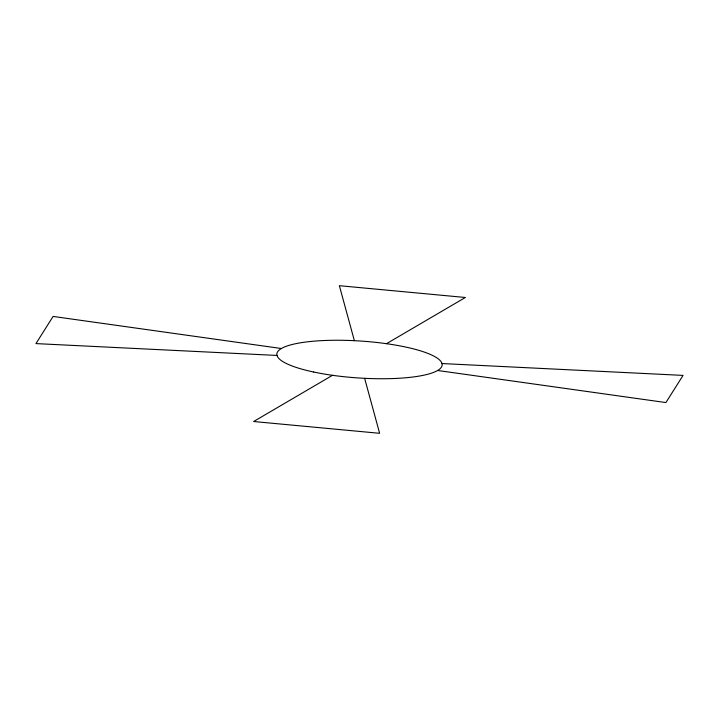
<?xml version="1.0" encoding="UTF-8"?>
<svg xmlns="http://www.w3.org/2000/svg" width="719" height="719" viewBox="0 0 719 719"><rect width="100%" height="100%" fill="white"/><g stroke="black" fill="none" stroke-linecap="round" stroke-linejoin="round"><path stroke-width="1.08" d="M332.511 375.309L253.636 421.514L379.632 433.305L364.632 378.32M386.489 343.691L465.364 297.486L339.368 285.695L354.368 340.68M277.013 355.447L35.95 343.601L53.098 316.432L281.381 348.517M441.987 363.553L683.05 375.399L665.902 402.568L437.619 370.483M313.691 372.029A82.82 18.487 3.8 0 0 441.978 365.89A82.82 18.487 3.8 0 0 322.831 340.581A82.82 18.487 3.8 0 0 313.691 372.029"/></g></svg>
